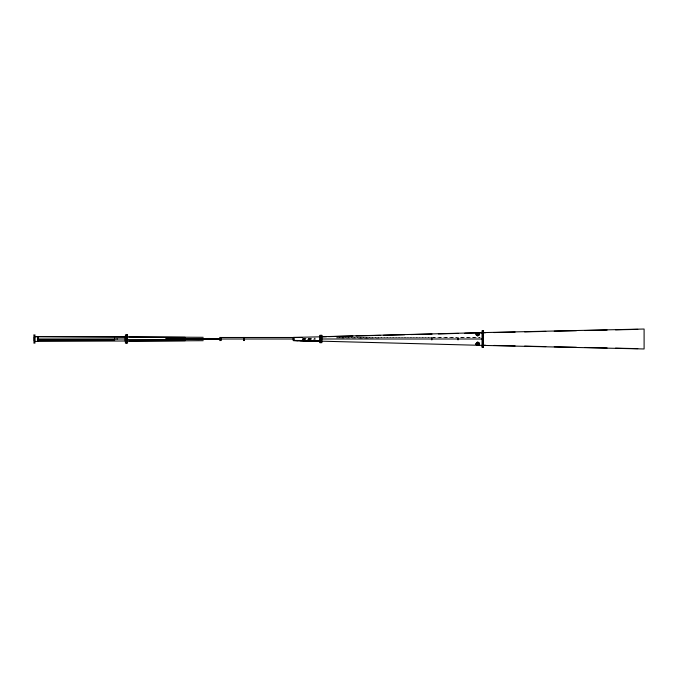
<?xml version="1.0" encoding="UTF-8"?>
<svg xmlns="http://www.w3.org/2000/svg" width="678" height="678" viewBox="0 0 678 678"><rect width="100%" height="100%" fill="white"/><g stroke="black" fill="none" stroke-linecap="round" stroke-linejoin="round"><path stroke-width="0.51" stroke-dasharray="3.39 2.54" d="M432.742 337.619L457.125 337.619M302.235 338.491L314.939 338.153M302.871 338.424L308.609 338.229M308.049 338.254L315.745 338.153M336.347 338.034L344.543 338.017M431.835 337.534L336.813 337.517L480.194 337.483L459.082 337.534M340.373 338.051L379.112 338.153M359.704 338.093L370.171 338.153M302.278 339.542L315.66 339.848M307.371 339.746L314.499 339.848M302.091 339.517L309.219 339.771"/><path stroke-width="1.02" d="M37.578 340.415L37.502 339.263M38.383 337.305C38.112 341.246 37.044 334.932 37.629 338.119C37.095 341.17 37.731 339.822 38.443 339.619M37.604 339.466L37.587 338.475M38.392 340.475L38.383 341.127L37.527 340.958M114.633 339.373L114.633 338.627M117.108 339.271L117.108 338.729M37.519 340.042L37.502 339.551M37.519 337.958L37.578 338.822L37.604 337.398M37.629 339.178L37.612 340.042L37.587 339.619M38.417 339.237L38.349 340.627M38.426 337.144L38.358 337.941M37.544 340.983L37.561 340.475L37.553 341.102M37.57 341.127L37.578 339.551L37.587 340.983M37.578 338.347L37.519 337.305M114.633 339.347L114.599 340.085L37.782 340.085M38.409 339.686L38.4 341M37.51 339.754L37.544 340.551M114.624 339.653L114.607 340.085M37.519 337.839L37.544 337.017M37.587 337.017L37.595 338.042M38.426 337.025L38.392 337.237M38.426 337.542L38.4 337M126.523 335.483L126.557 334.839M126.396 343.161L126.43 342.517M37.604 338.254L37.519 337.5M38.383 340.381L38.434 338.627M476.151 343.483L477.643 342.254L479.168 343.034A1.534 1.042 18.7 0 1 479.1 344C478.1 345.585 475.617 342.924 476.151 344.263M476.227 334.601C476.541 333.262 479.626 333.44 479.126 335.034C476.829 337.661 474.668 332.483 478.532 333.661C481.21 335.551 475.193 337.076 476.151 333.737M33.9 338L34.959 338M34.959 340L33.9 340M476.278 334.542L477.448 333.847L478.931 334.144M483.448 347.314L483.465 330.703M33.9 334.788L33.976 343.246M476.363 334.135L477.744 333.644L479.117 334.093A1.576 1.11 0 0 1 476.515 334.457A1.576 1.11 0 0 1 477.448 332.644A1.576 1.11 0 0 1 479.202 334.118M478.999 343.797L477.727 344.178L476.303 343.526M478.922 344.077L477.185 344.288L476.219 343.653M477.727 342.178C475.202 342.246 476.592 345.204 478.541 344.144C480.694 343.593 477.007 340.703 477.727 343.195M219.689 339.178L166.381 339.339M293.955 337.398L320.448 336.822M321.262 336.72L482.685 332.61M321.262 336.822L326.542 336.686M328.652 336.635L352.916 336.034M356.077 335.949L380.35 335.347M383.511 335.271L404.613 334.746M410.944 334.585L432.039 334.059M438.369 333.907L458.421 333.406M464.744 333.245L482.685 332.805M483.406 332.593L644.1 329.025L644.1 348.975L483.406 345.407M483.406 332.788L485.516 332.737M493.974 332.551L515.119 332.084M524.636 331.873L545.782 331.398M554.24 331.211L576.436 330.72M584.894 330.533L607.098 330.042M615.556 329.855L637.761 329.364M175.466 338.661L209.629 338.491L219.689 338.712L219.689 339.288L126.972 339.61M165.661 338.653L219.689 338.822M128.54 340.983L185.179 340.695M128.625 341.085L203.214 340.695M35.324 341.415L125.244 340.992M319.855 336.042L320.838 336.042L320.872 335.33L320.838 342.67L320.872 341.992L319.855 341.958M220.782 337.483L301.956 337.483L293.566 337.534M37.807 339L125.989 339M126.972 339L127.532 339M219.689 339L293.566 339M319.855 339L320.448 339M322.033 339L483.465 339M319.855 339.627L320.838 339.627M37.782 340.009L114.607 340.009M293.472 340.576L320.448 341.178L303.117 340.703M37.561 340.661L38.426 340.661M482.075 346.814L483.439 346.814M293.566 340.466L301.956 340.517M35.324 336.585L125.244 336.907L125.244 341.093M35.324 336.678L125.244 337.008M128.625 336.915L203.214 337.305M128.54 337.017L185.179 337.305M199.357 339.551L174.992 339.331M483.406 345.212L485.516 345.263M493.974 345.449L515.119 345.916M524.636 346.127L545.782 346.602M554.24 346.789L576.436 347.28M584.894 347.467L607.098 347.958M615.556 348.145L637.761 348.636M321.262 341.178L482.685 345.39M300.057 340.687L320.448 341.28L293.913 340.602L293.913 337.398M114.616 338.119L114.624 338.347M126.396 334.839L126.43 335.483M126.523 342.517L126.557 343.161M38.417 337.678L38.417 338.763M37.663 338.017L37.502 338.212M483.439 330.678L483.439 347.322M482.05 330.72L482.05 347.28M477.727 332.678L477.727 333.822M477.727 334.805L477.727 335.822M477.727 344.178L477.727 345.322M458.023 338.042L458.023 339.958M431.835 338.042L431.835 339.958M293.616 337.398L293.616 340.602M293.591 337.398L293.591 340.602M244.173 337.424L244.173 340.576M243.987 337.424L243.978 340.576M243.724 337.424L243.724 340.576M220.909 337.424L220.909 340.576M220.782 337.449L220.782 340.551M220.647 337.39L220.647 340.61M219.782 337.39L219.782 340.61M37.544 336.898L37.544 337.449M37.621 338.636L37.621 339.364M37.519 338.636L37.519 339.364M34.917 334.754L34.917 343.246M127.532 334.839L125.422 334.839L125.422 343.161L127.532 343.161L127.498 334.839M321.897 335.33L319.855 335.33L319.855 342.67L321.897 342.67L321.897 335.33M298.015 340.559L293.938 340.441L298.015 340.627M482.778 347.263L482.778 330.737L482.736 347.263M293.345 340.576L293.345 337.424L293.32 340.551M126.515 343.161L126.515 334.839L126.481 343.161M476.761 345.068A1.5 1.059 0 0 0 479.202 344.441A1.5 1.059 0 0 0 477.21 343.263A1.5 1.059 0 0 0 476.761 345.068M476.939 345.221A1.576 1.11 0 0 0 479.295 344.263A1.576 1.11 0 0 0 476.939 343.297A1.576 1.11 0 0 0 476.939 345.221M476.761 334.551A1.5 1.059 0 0 0 479.202 333.923A1.5 1.059 0 0 0 477.21 332.745A1.5 1.059 0 0 0 476.761 334.551"/></g></svg>
